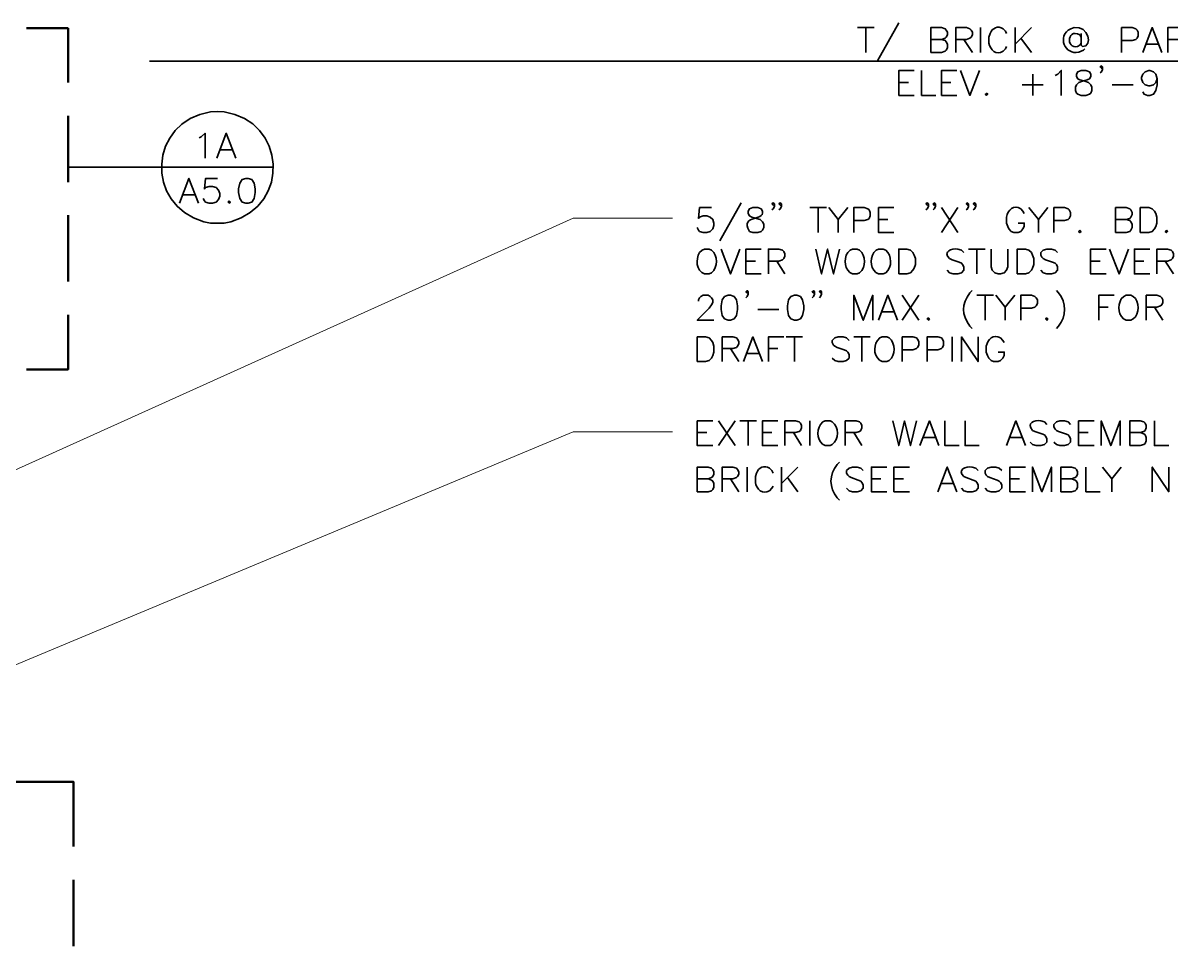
# Model space of a CAD drawing. Header units: inches. Extents: x 5 to 516, y -193 to 129.
# Drawn here: x 36.32 to 42.09, y -176.55 to -171.91 of the extents above; entities that cross this region are included whole.
import ezdxf

# ---------------------------------------------------------------- set-up
doc = ezdxf.new("R2010")
doc.units = ezdxf.units.IN
doc.header["$MEASUREMENT"] = 0
doc.layers.add('PDF7_Geometry', color=7, linetype='Continuous')

msp = doc.modelspace()

# ---------------------------------------------------------------- linework, layer by layer
at = {"layer": 'PDF7_Geometry', "lineweight": 50}
for points in [[(36.3346635, -171.9357829), (36.5435525, -171.9357829)], [(36.543553, -171.9357829), (36.543553, -172.2102274)], [(36.543553, -172.3768953), (36.543553, -172.7102287)], [(36.543553, -172.8768954), (36.543553, -173.2102287)], [(36.543553, -173.3768954), (36.543553, -173.6513399), (36.3346641, -173.6513399)], [(36.1535519, -175.7246716), (36.5702186, -175.7246716), (36.5702186, -176.0502272)], [(36.5702186, -176.2168942), (36.5702186, -176.5502276)]]:
    msp.add_lwpolyline(points, dxfattribs=at)
at = {"layer": 'PDF7_Geometry', "lineweight": 35}
for points in [[(40.5124412, -171.9335608), (40.5957745, -171.9335608)], [(40.554664, -171.9335608), (40.554664, -172.0580052)], [(40.7213307, -171.9102273), (40.6135529, -172.1002273)], [(40.8813309, -172.0580047), (40.8813309, -171.9335602), (40.9357754, -171.9335602), (40.9535532, -171.9391158), (40.9591087, -171.9457825), (40.9646643, -171.9568936), (40.9646643, -171.9691158), (40.9591087, -171.981338), (40.9535532, -171.9868936), (40.9357754, -171.9935602), (40.8813309, -171.9935602)], [(41.0068848, -172.0580047), (41.0068848, -171.9335602), (41.0602181, -171.9335602), (41.0779959, -171.9391158), (41.0846626, -171.9457825), (41.0902181, -171.9568936), (41.0902181, -171.9691158), (41.0846626, -171.981338), (41.0779959, -171.9868936), (41.0602181, -171.9935602), (41.0068848, -171.9935602)], [(41.131331, -171.9335608), (41.131331, -172.0580052)], [(41.2624413, -171.9635607), (41.2568857, -171.9513385), (41.2446635, -171.9391162)], [(41.304664, -171.9335608), (41.304664, -172.0580052)], [(41.3879974, -171.9335608), (41.304664, -172.0168941)], [(41.6024418, -171.9335607), (41.5846641, -171.9391162), (41.5724418, -171.9457829)], [(41.8402193, -172.0580047), (41.8402193, -171.9335602), (41.8935527, -171.9335602), (41.9113304, -171.9391158), (41.9179971, -171.9457825), (41.9235527, -171.9568936), (41.9235527, -171.9746713), (41.9179971, -171.9868936), (41.9113304, -171.9935602), (41.8935527, -171.9991158), (41.8402193, -171.9991158)], [(41.946885, -172.0580047), (41.9946628, -171.9335602), (42.0424406, -172.0580047)], [(42.0724412, -172.0580047), (42.0724412, -171.9335602), (42.1257745, -171.9335602), (42.1435523, -171.9391158), (42.1491078, -171.9457825), (42.1557745, -171.9568936), (42.1557745, -171.9691158), (42.1491078, -171.981338), (42.1435523, -171.9868936), (42.1257745, -171.9935602), (42.0724412, -171.9935602)], [(40.9357743, -171.9935606), (40.9535521, -171.9991162), (40.9591076, -172.0046717), (40.9646632, -172.0168939), (40.9646632, -172.0346717), (40.9591076, -172.0468939), (40.9535521, -172.0524495), (40.9357743, -172.058005), (40.8813299, -172.058005)], [(41.0479976, -171.9935606), (41.0902198, -172.058005)], [(41.1791079, -171.9635607), (41.1735524, -171.9813385), (41.1735524, -172.0113385)], [(41.3346639, -171.9868942), (41.3879973, -172.0580053)], [(41.6379974, -171.9813377), (41.6313307, -171.9691155)], [(41.6313307, -172.0224489), (41.6379974, -172.0113377)], [(41.6379974, -171.9635607), (41.6379974, -172.0224496), (41.643553, -172.0291162)], [(41.2446635, -172.0524496), (41.2568857, -172.0402274), (41.2624413, -172.0291162)], [(41.6379974, -172.0524496), (41.6491085, -172.046894), (41.6557752, -172.0402274)], [(41.9646632, -172.0168941), (42.0246632, -172.0168941)], [(36.953551, -172.1024496), (43.0124403, -172.1024496)], [(41.7446631, -172.1313396), (41.7391076, -172.1380062), (41.7324409, -172.1313396), (41.7391076, -172.125784), (41.7446631, -172.1313396), (41.7446631, -172.1435618), (41.7391076, -172.155784), (41.7324409, -172.1613396)], [(40.7979973, -172.2746727), (40.7213307, -172.2746727), (40.7213307, -172.1491172), (40.7979973, -172.1491172)], [(40.8346639, -172.1491166), (40.8346639, -172.2746722), (40.905775, -172.2746722)], [(41.012441, -172.2746727), (40.9357743, -172.2746727), (40.9357743, -172.1491172), (41.012441, -172.1491172)], [(41.0302183, -172.1491166), (41.0779961, -172.2746722), (41.1257739, -172.1491166)], [(41.3935516, -172.1668937), (41.3935516, -172.2746715)], [(41.5068848, -172.1735601), (41.5191071, -172.1668934), (41.5368848, -172.1491156), (41.5368848, -172.2746712)], [(42.0191077, -172.1913394), (42.0124411, -172.2091172), (42.0013299, -172.2213394), (41.9824411, -172.2268949), (41.9768855, -172.2268949), (41.9591077, -172.2213394), (41.9468855, -172.2091172), (41.9413299, -172.1913394), (41.9413299, -172.1846727), (41.9468855, -172.1668949), (41.9591077, -172.1557838), (41.9768855, -172.1491172), (41.9824411, -172.1491172), (42.0013299, -172.1557838), (42.0124411, -172.1668949), (42.0191077, -172.1913394), (42.0191077, -172.2213394), (42.0124411, -172.2502283), (42.0013299, -172.2680061), (41.9824411, -172.2746727), (41.9713299, -172.2746727), (41.9535522, -172.2680061), (41.9468855, -172.2568949)], [(40.7213307, -172.2091164), (40.7691084, -172.2091164)], [(40.9357743, -172.2091164), (40.982441, -172.2091164)], [(41.3402181, -172.2213393), (41.4468848, -172.2213393)], [(41.7924412, -172.2213393), (41.8991079, -172.2213393)], [(37.3279963, -172.3568937), (37.294663, -172.3546714), (37.2602185, -172.3568937)], [(37.2024411, -172.4880064), (37.2135522, -172.4824509), (37.2324411, -172.4646731), (37.2324411, -172.5891176)], [(37.2913287, -172.5891168), (37.3391064, -172.4646724), (37.3868842, -172.5891168)], [(37.309108, -172.5480063), (37.369108, -172.5480063)], [(36.543553, -172.6357839), (37.013553, -172.6357839)], [(37.5757751, -172.6357839), (37.0135528, -172.6357839)], [(37.1035529, -172.8157833), (37.1513306, -172.6913389), (37.1991084, -172.8157833)], [(37.294663, -172.6913394), (37.234663, -172.6913394), (37.2291074, -172.7446728), (37.234663, -172.7380061), (37.2524408, -172.7324505), (37.2702185, -172.7324505), (37.2879963, -172.7380061), (37.3002185, -172.7502283), (37.3068852, -172.7680061), (37.3068852, -172.7802283), (37.3002185, -172.7980061), (37.2879963, -172.8102283), (37.2702185, -172.8157839), (37.2524408, -172.8157839), (37.234663, -172.8102283), (37.2291074, -172.8035617), (37.2235519, -172.7924505)], [(37.1213299, -172.7746728), (37.1813299, -172.7746728)], [(39.9279979, -172.8146711), (39.8202201, -173.0046712)], [(40.0946646, -172.8202276), (40.0879979, -172.8268943), (40.0824423, -172.8202276), (40.0879979, -172.814672), (40.0946646, -172.8202276), (40.0946646, -172.8324498), (40.0879979, -172.844672), (40.0824423, -172.8502276)], [(40.1302187, -172.8202276), (40.1246631, -172.8268943), (40.1179965, -172.8202276), (40.1246631, -172.814672), (40.1302187, -172.8202276), (40.1302187, -172.8324498), (40.1246631, -172.844672), (40.1179965, -172.8502276)], [(40.8691081, -172.8202276), (40.8624414, -172.8268943), (40.8568859, -172.8202276), (40.8624414, -172.814672), (40.8691081, -172.8202276), (40.8691081, -172.8324498), (40.8624414, -172.844672), (40.8568859, -172.8502276)], [(40.9046645, -172.8202276), (40.8979978, -172.8268943), (40.8924422, -172.8202276), (40.8979978, -172.814672), (40.9046645, -172.8202276), (40.9046645, -172.8324498), (40.8979978, -172.844672), (40.8924422, -172.8502276)], [(41.0713311, -172.8202276), (41.0657756, -172.8268943), (41.0591089, -172.8202276), (41.0657756, -172.814672), (41.0713311, -172.8202276), (41.0713311, -172.8324498), (41.0657756, -172.844672), (41.0591089, -172.8502276)], [(41.1068852, -172.8202276), (41.1013297, -172.8268943), (41.094663, -172.8202276), (41.1013297, -172.814672), (41.1068852, -172.8202276), (41.1068852, -172.8324498), (41.1013297, -172.844672), (41.094663, -172.8502276)], [(39.7791083, -172.8380047), (39.7191083, -172.8380047), (39.7135527, -172.8924491), (39.7191083, -172.8857824), (39.736886, -172.8802269), (39.7546638, -172.8802269), (39.7724416, -172.8857824), (39.7846638, -172.8980047), (39.7902194, -172.9157824), (39.7902194, -172.9280047), (39.7846638, -172.9457824), (39.7724416, -172.9580047), (39.7546638, -172.9635602), (39.736886, -172.9635602), (39.7191083, -172.9580047), (39.7135527, -172.951338), (39.706886, -172.9391158)], [(40.0291077, -172.8446713), (40.01133, -172.8380047), (39.9868855, -172.8380047), (39.9691077, -172.8446713), (39.9635522, -172.8557824), (39.9635522, -172.8680047), (39.9691077, -172.8802269), (39.98133, -172.8857824), (40.0046633, -172.8924491), (40.0235522, -172.8980047), (40.0346633, -172.9102269), (40.04133, -172.921338), (40.04133, -172.9391158), (40.0346633, -172.951338), (40.0291077, -172.9580047), (40.01133, -172.9635602), (39.9868855, -172.9635602), (39.9691077, -172.9580047)], [(40.2735518, -172.8380047), (40.3568852, -172.8380047)], [(40.3146624, -172.8380047), (40.3146624, -172.9635602)], [(40.3679958, -172.8380047), (40.4157736, -172.8980047), (40.4157736, -172.9635602)], [(40.463552, -172.8380047), (40.4157743, -172.8980047)], [(40.493552, -172.9635608), (40.493552, -172.8380052), (40.5468853, -172.8380052), (40.5646631, -172.8446719), (40.5713297, -172.8502274), (40.5768853, -172.8624496), (40.5768853, -172.8802274), (40.5713297, -172.8924496), (40.5646631, -172.8980052), (40.5468853, -172.9035608), (40.493552, -172.9035608)], [(40.6957747, -172.9635608), (40.6191081, -172.9635608), (40.6191081, -172.8380052), (40.6957747, -172.8380052)], [(40.9346621, -172.8380047), (41.0179954, -172.9635602)], [(41.0179954, -172.8380047), (40.9346621, -172.9635602)], [(41.3513288, -172.8680046), (41.3446621, -172.8557823), (41.333551, -172.8446712)], [(41.3746623, -172.8380047), (41.4224401, -172.8980047), (41.4224401, -172.9635602)], [(41.4702185, -172.8380047), (41.4224407, -172.8980047)], [(41.5002184, -172.9635608), (41.5002184, -172.8380052), (41.5535518, -172.8380052), (41.5713295, -172.8446719), (41.5768851, -172.8502274), (41.5835518, -172.8624496), (41.5835518, -172.8802274), (41.5768851, -172.8924496), (41.5713295, -172.8980052), (41.5535518, -172.9035608), (41.5002184, -172.9035608)], [(41.8102194, -172.9635608), (41.8102194, -172.8380052), (41.8635527, -172.8380052), (41.8813305, -172.8446719), (41.8868861, -172.8502274), (41.8935527, -172.8624496), (41.8935527, -172.8735608), (41.8868861, -172.885783), (41.8813305, -172.8924496), (41.8635527, -172.8980052), (41.8102194, -172.8980052)], [(37.2268852, -172.909116), (37.2602185, -172.9157826), (37.294663, -172.9168937), (37.3279963, -172.9157826), (37.3613297, -172.909116)], [(40.6191081, -172.8980045), (40.6657747, -172.8980045)], [(41.2613288, -172.8857823), (41.2613288, -172.9157823), (41.2679955, -172.9335601), (41.273551, -172.9457824), (41.2857732, -172.9580046), (41.2979955, -172.9635601), (41.3213288, -172.9635601), (41.333551, -172.9580046), (41.3446621, -172.9457824), (41.3513288, -172.9335601), (41.3513288, -172.9157823), (41.3213288, -172.9157823)], [(41.8635517, -172.8980045), (41.8813295, -172.90356), (41.886885, -172.9102267), (41.8935517, -172.9213378), (41.8935517, -172.9391156), (41.886885, -172.9513378), (41.8813295, -172.9580045), (41.8635517, -172.96356), (41.8102184, -172.96356)], [(39.7791075, -173.0524497), (39.7668852, -173.0468941), (39.7435519, -173.0468941), (39.7313297, -173.0524497), (39.7191075, -173.0646719)], [(39.8268852, -173.0468941), (39.874663, -173.1713386), (39.9213297, -173.0468941)], [(40.0291069, -173.171338), (39.9513291, -173.171338), (39.9513291, -173.0468936), (40.0291069, -173.0468936)], [(40.0646624, -173.171338), (40.0646624, -173.0468936), (40.1179957, -173.0468936), (40.1357735, -173.0524491), (40.1424402, -173.0591158), (40.1479957, -173.0702269), (40.1479957, -173.0824491), (40.1424402, -173.0946713), (40.1357735, -173.1002269), (40.1179957, -173.1068936), (40.0646624, -173.1068936)], [(40.3024418, -173.0468941), (40.3324418, -173.1713386), (40.3624418, -173.0468941), (40.3924418, -173.1713386), (40.4224418, -173.0468941)], [(40.5235533, -173.0524497), (40.5113311, -173.0468941), (40.4879978, -173.0468941), (40.4757755, -173.0524497), (40.4635533, -173.0646719)], [(40.6546636, -173.0524497), (40.6424414, -173.0468941), (40.6191081, -173.0468941), (40.6068858, -173.0524497), (40.5946636, -173.0646719)], [(41.0468854, -173.0646712), (41.0357743, -173.0524489), (41.0179965, -173.0468934)], [(41.0713311, -173.0468941), (41.1546645, -173.0468941)], [(41.1124417, -173.0468941), (41.1124417, -173.1713386)], [(41.1846621, -173.0468941), (41.1846621, -173.135783), (41.1902177, -173.1535608), (41.2024399, -173.165783), (41.2202177, -173.1713386), (41.2324399, -173.1713386), (41.2502177, -173.165783), (41.2613288, -173.1535608), (41.2679955, -173.135783), (41.2679955, -173.0468941)], [(41.5179955, -173.0646712), (41.5057733, -173.0524489), (41.4879955, -173.0468934), (41.4646622, -173.0468934), (41.4468844, -173.0524489), (41.4346621, -173.0646712), (41.4346621, -173.0768934), (41.4402177, -173.0880045), (41.4468844, -173.0946712), (41.4579955, -173.1002267), (41.493551, -173.1124489), (41.5057733, -173.1180045), (41.5124399, -173.1246712), (41.5179955, -173.1357823), (41.5179955, -173.1535601), (41.5057733, -173.1657823), (41.4879955, -173.1713378), (41.4646622, -173.1713378), (41.4468844, -173.1657823), (41.4346621, -173.1535601)], [(41.7624411, -173.171338), (41.6846633, -173.171338), (41.6846633, -173.0468936), (41.7624411, -173.0468936)], [(41.7802184, -173.0468941), (41.8279961, -173.1713386), (41.8746628, -173.0468941)], [(41.9824412, -173.171338), (41.9046634, -173.171338), (41.9046634, -173.0468936), (41.9824412, -173.0468936)], [(42.0179967, -173.171338), (42.0179967, -173.0468936), (42.07133, -173.0468936), (42.0891078, -173.0524491), (42.0957744, -173.0591158), (42.10133, -173.0702269), (42.10133, -173.0824491), (42.0957744, -173.0946713), (42.0891078, -173.1002269), (42.07133, -173.1068936), (42.0179967, -173.1068936)], [(39.9513291, -173.1068939), (39.9991069, -173.1068939)], [(40.1068852, -173.1068939), (40.1479963, -173.1713384)], [(40.9757743, -173.0946712), (40.9879965, -173.1002267), (41.0235521, -173.1124489), (41.0357743, -173.1180045), (41.0413299, -173.1246712), (41.0468854, -173.1357823), (41.0468854, -173.1535601), (41.0357743, -173.1657823), (41.0179965, -173.1713378), (40.9935521, -173.1713378), (40.9757743, -173.1657823), (40.9635521, -173.1535601)], [(41.6846633, -173.1068939), (41.7324411, -173.1068939)], [(41.9046634, -173.1068939), (41.9524412, -173.1068939)], [(42.0602194, -173.1068939), (42.1013305, -173.1713384)], [(39.7435519, -173.1713386), (39.7668852, -173.1713386), (39.7791075, -173.165783)], [(40.4879978, -173.1713386), (40.5113311, -173.1713386), (40.5235533, -173.165783)], [(40.6191081, -173.1713386), (40.6424414, -173.1713386), (40.6546636, -173.165783)], [(39.713552, -173.309117), (39.713552, -173.3024503), (39.7191075, -173.2913392), (39.7257742, -173.2846725), (39.7368853, -173.279117), (39.7613298, -173.279117), (39.7724409, -173.2846725), (39.7791075, -173.2913392), (39.7846631, -173.3024503), (39.7846631, -173.3146725), (39.7791075, -173.3268948), (39.7668853, -173.3446725), (39.7068853, -173.4046725), (39.7902187, -173.4046725)], [(39.963552, -173.2613378), (39.9579964, -173.2668933), (39.9513298, -173.2613378), (39.9579964, -173.2557822), (39.963552, -173.2613378), (39.963552, -173.27356), (39.9579964, -173.2846711), (39.9513298, -173.2913378)], [(40.2968854, -173.2613378), (40.2913298, -173.2668933), (40.2846631, -173.2613378), (40.2913298, -173.2557822), (40.2968854, -173.2613378), (40.2968854, -173.27356), (40.2913298, -173.2846711), (40.2846631, -173.2913378)], [(40.3324417, -173.2613378), (40.3268862, -173.2668933), (40.3213306, -173.2613378), (40.3268862, -173.2557822), (40.3324417, -173.2613378), (40.3324417, -173.27356), (40.3268862, -173.2846711), (40.3213306, -173.2913378)], [(40.493552, -173.4046732), (40.493552, -173.2791176), (40.5413297, -173.4046732), (40.5891075, -173.2791176), (40.5891075, -173.4046732)], [(40.6191081, -173.4046732), (40.6657747, -173.2791176), (40.7135525, -173.4046732)], [(40.7379978, -173.2791171), (40.8213311, -173.4046726)], [(40.8213311, -173.2791171), (40.7379978, -173.4046726)], [(41.0891082, -173.2557836), (41.076886, -173.2668947)], [(41.1124417, -173.2791171), (41.195775, -173.2791171)], [(41.1546645, -173.2791171), (41.1546645, -173.4046726)], [(41.2079956, -173.2791171), (41.2557734, -173.3391171), (41.2557734, -173.4046726)], [(41.3035518, -173.2791171), (41.2557741, -173.3391171)], [(41.3335518, -173.4046732), (41.3335518, -173.2791176), (41.3868851, -173.2791176), (41.4046629, -173.2846732), (41.4102184, -173.2913398), (41.4168851, -173.3024509), (41.4168851, -173.3202287), (41.4102184, -173.3324509), (41.4046629, -173.3391176), (41.3868851, -173.3446732), (41.3335518, -173.3446732)], [(41.5124413, -173.2557836), (41.5235524, -173.2668947)], [(41.725775, -173.4046732), (41.725775, -173.2791176), (41.8035528, -173.2791176)], [(41.8991073, -173.2846726), (41.886885, -173.2791171), (41.8635517, -173.2791171), (41.8513295, -173.2846726), (41.8391073, -173.2968948)], [(41.9646632, -173.4046732), (41.9646632, -173.2791176), (42.0179966, -173.2791176), (42.0357743, -173.2846732), (42.042441, -173.2913398), (42.0479966, -173.3024509), (42.0479966, -173.3146732), (42.042441, -173.3268954), (42.0357743, -173.3324509), (42.0179966, -173.3391176), (41.9646632, -173.3391176)], [(41.725775, -173.3391169), (41.7735528, -173.3391169)], [(42.0057749, -173.3391169), (42.0479972, -173.4046725)], [(40.0113312, -173.3502276), (40.1179979, -173.3502276)], [(40.6368851, -173.3624504), (40.695774, -173.3624504)], [(41.076886, -173.4335613), (41.0891082, -173.4457836)], [(41.5235524, -173.4335613), (41.5124413, -173.4457836)], [(41.8635517, -173.4046726), (41.886885, -173.4046726), (41.8991073, -173.398006)], [(39.8324417, -173.6124504), (39.8324417, -173.488006), (39.885775, -173.488006), (39.9035528, -173.4935615), (39.9102195, -173.4991171), (39.915775, -173.5113393), (39.915775, -173.5235615), (39.9102195, -173.5346726), (39.9035528, -173.5413393), (39.885775, -173.5468949), (39.8324417, -173.5468949)], [(39.9391086, -173.6124504), (39.9868863, -173.488006), (40.0346641, -173.6124504)], [(40.0646624, -173.6124504), (40.0646624, -173.488006), (40.1424402, -173.488006)], [(40.1535522, -173.4880065), (40.2368855, -173.4880065)], [(40.195775, -173.4880065), (40.195775, -173.612451)], [(40.4702184, -173.5057836), (40.4579962, -173.4935613), (40.4402184, -173.4880058), (40.415774, -173.4880058), (40.3979962, -173.4935613), (40.385774, -173.5057836), (40.385774, -173.5168947), (40.3924407, -173.5291169), (40.3979962, -173.5346725), (40.4102184, -173.5413391), (40.445774, -173.5535614), (40.4579962, -173.5591169), (40.4635518, -173.5646725), (40.4702184, -173.5768947), (40.4702184, -173.5946725), (40.4579962, -173.6068947), (40.4402184, -173.6124502), (40.415774, -173.6124502), (40.3979962, -173.6068947), (40.385774, -173.5946725)], [(40.493552, -173.4880065), (40.5768853, -173.4880065)], [(40.5346625, -173.4880065), (40.5346625, -173.612451)], [(40.6724407, -173.4935621), (40.6602185, -173.4880065), (40.6368851, -173.4880065), (40.6246629, -173.4935621), (40.6124407, -173.5057843)], [(40.7379978, -173.6124504), (40.7379978, -173.488006), (40.7913311, -173.488006), (40.8091089, -173.4935615), (40.8146644, -173.4991171), (40.8213311, -173.5113393), (40.8213311, -173.5291171), (40.8146644, -173.5413393), (40.8091089, -173.5468949), (40.7913311, -173.5535615), (40.7379978, -173.5535615)], [(40.8624417, -173.6124504), (40.8624417, -173.488006), (40.9168861, -173.488006), (40.9346639, -173.4935615), (40.9402195, -173.4991171), (40.945775, -173.5113393), (40.945775, -173.5291171), (40.9402195, -173.5413393), (40.9346639, -173.5468949), (40.9168861, -173.5535615), (40.8624417, -173.5535615)], [(40.9879978, -173.4880065), (40.9879978, -173.612451)], [(41.0357748, -173.6124504), (41.0357748, -173.488006), (41.1191081, -173.6124504), (41.1191081, -173.488006)], [(41.2502184, -173.5168942), (41.2435517, -173.5057831), (41.2324406, -173.4935609)], [(39.8746622, -173.5468941), (39.9157733, -173.6124497)], [(40.0646624, -173.5468941), (40.1124402, -173.5468941)], [(41.1602184, -173.534672), (41.1602184, -173.564672), (41.1668851, -173.5824498), (41.1724406, -173.594672), (41.1846629, -173.6068942), (41.195774, -173.6124498), (41.2202184, -173.6124498), (41.2324406, -173.6068942), (41.2435517, -173.594672), (41.2502184, -173.5824498), (41.2502184, -173.564672), (41.2202184, -173.564672)], [(39.9579955, -173.5713399), (40.0168844, -173.5713399)], [(40.6368851, -173.612451), (40.6602185, -173.612451), (40.6724407, -173.6068954)], [(39.7846634, -174.0346713), (39.7068856, -174.0346713), (39.7068856, -173.9102269), (39.7846634, -173.9102269)], [(39.8146624, -173.9102274), (39.8979957, -174.0346719)], [(39.8979957, -173.9102274), (39.8146624, -174.0346719)], [(39.9213292, -173.9102274), (40.0046626, -173.9102274)], [(39.963552, -173.9102274), (39.963552, -174.0346719)], [(40.1124403, -174.0346713), (40.0346625, -174.0346713), (40.0346625, -173.9102269), (40.1124403, -173.9102269)], [(40.1479957, -174.0346713), (40.1479957, -173.9102269), (40.2013291, -173.9102269), (40.2191069, -173.9157824), (40.2257735, -173.9224491), (40.2313291, -173.9335602), (40.2313291, -173.9457824), (40.2257735, -173.9580047), (40.2191069, -173.9635602), (40.2013291, -173.9691158), (40.1479957, -173.9691158)], [(40.2735518, -173.9102274), (40.2735518, -174.0346719)], [(40.3857744, -173.915783), (40.3746632, -173.9102274), (40.3502188, -173.9102274), (40.3391077, -173.915783), (40.3268855, -173.9280052)], [(40.4513292, -174.0346713), (40.4513292, -173.9102269), (40.5057736, -173.9102269), (40.5235514, -173.9157824), (40.529107, -173.9224491), (40.5346625, -173.9335602), (40.5346625, -173.9457824), (40.529107, -173.9580047), (40.5235514, -173.9635602), (40.5057736, -173.9691158), (40.4513292, -173.9691158)], [(40.6902185, -173.9102274), (40.7202186, -174.0346719), (40.7491074, -173.9102274), (40.7791074, -174.0346719), (40.8091074, -173.9102274)], [(40.8268853, -174.0346713), (40.8746631, -173.9102269), (40.9224409, -174.0346713)], [(40.9524414, -173.9102274), (40.9524414, -174.0346719), (41.0235525, -174.0346719)], [(41.0535518, -173.9102274), (41.0535518, -174.0346719), (41.1246629, -174.0346719)], [(41.2613313, -174.0346713), (41.3091091, -173.9102269), (41.3568869, -174.0346713)], [(41.4646643, -173.9280045), (41.4524421, -173.9157822), (41.4346643, -173.9102267)], [(41.5835518, -173.9280045), (41.5713295, -173.9157822), (41.5535518, -173.9102267), (41.5302184, -173.9102267), (41.5124407, -173.9157822), (41.5002184, -173.9280045), (41.5002184, -173.9402267), (41.505774, -173.9513378), (41.5124407, -173.9580045), (41.5235518, -173.96356), (41.5591073, -173.9757823), (41.5713295, -173.9813378), (41.5768851, -173.9880045), (41.5835518, -173.9991156), (41.5835518, -174.0168934), (41.5713295, -174.0291156), (41.5535518, -174.0346711), (41.5302184, -174.0346711), (41.5124407, -174.0291156), (41.5002184, -174.0168934)], [(41.7024413, -174.0346713), (41.6246635, -174.0346713), (41.6246635, -173.9102269), (41.7024413, -173.9102269)], [(41.7379967, -174.0346713), (41.7379967, -173.9102269), (41.7857745, -174.0346713), (41.8335523, -173.9102269), (41.8335523, -174.0346713)], [(41.8813299, -174.0346713), (41.8813299, -173.9102269), (41.9346632, -173.9102269), (41.952441, -173.9157824), (41.9591077, -173.9224491), (41.9646632, -173.9335602), (41.9646632, -173.9457824), (41.9591077, -173.9580047), (41.952441, -173.9635602), (41.9346632, -173.9691158), (41.8813299, -173.9691158)], [(42.0057749, -173.9102274), (42.0057749, -174.0346719), (42.0779972, -174.0346719)], [(39.7068856, -173.9691173), (39.7546634, -173.9691173)], [(40.0346625, -173.9691173), (40.0824403, -173.9691173)], [(40.1902185, -173.9691173), (40.2313296, -174.0346729)], [(40.493552, -173.9691173), (40.5346631, -174.0346729)], [(41.3924421, -173.9580045), (41.4046643, -173.96356), (41.4402199, -173.9757823), (41.4524421, -173.9813378), (41.4579977, -173.9880045), (41.4646643, -173.9991156), (41.4646643, -174.0168934), (41.4524421, -174.0291156), (41.4346643, -174.0346711), (41.4102199, -174.0346711), (41.3924421, -174.0291156), (41.381331, -174.0168934)], [(41.6246635, -173.9691173), (41.6724413, -173.9691173)], [(41.9346633, -173.9691173), (41.9524411, -173.975784), (41.9591078, -173.9813395), (41.9646633, -173.9935617), (41.9646633, -174.0113395), (41.9591078, -174.0235618), (41.9524411, -174.0291173), (41.9346633, -174.0346729), (41.88133, -174.0346729)], [(40.3502188, -174.0346719), (40.3746632, -174.0346719), (40.3857744, -174.0291163)], [(40.8446646, -173.9935608), (40.9046646, -173.9935608)], [(41.2791084, -173.9935608), (41.3391084, -173.9935608)], [(39.7068856, -174.2668943), (39.7068856, -174.1424498), (39.76133, -174.1424498), (39.7791078, -174.1480054), (39.7846634, -174.1546721), (39.7902189, -174.1657832), (39.7902189, -174.1780054), (39.7846634, -174.1902276), (39.7791078, -174.1957832), (39.76133, -174.2013387), (39.7068856, -174.2013387)], [(39.8324417, -174.2668943), (39.8324417, -174.1424498), (39.885775, -174.1424498), (39.9035528, -174.1480054), (39.9102195, -174.1546721), (39.915775, -174.1657832), (39.915775, -174.1780054), (39.9102195, -174.1902276), (39.9035528, -174.1957832), (39.885775, -174.2013387), (39.8324417, -174.2013387)], [(39.9579955, -174.1424504), (39.9579955, -174.2668948)], [(40.1302187, -174.1424504), (40.1302187, -174.2668948)], [(40.213552, -174.1424504), (40.1302187, -174.2257837)], [(40.5413289, -174.1602274), (40.5291067, -174.1480052), (40.5113289, -174.1424497), (40.4879956, -174.1424497), (40.4702178, -174.1480052), (40.4579956, -174.1602274), (40.4579956, -174.1724497), (40.4635511, -174.1835608), (40.4702178, -174.1902274), (40.4813289, -174.195783), (40.5168845, -174.2080052), (40.5291067, -174.2135608), (40.5346623, -174.2202274), (40.5413289, -174.2313386), (40.5413289, -174.2491163), (40.5291067, -174.2613386), (40.5113289, -174.2668941), (40.4879956, -174.2668941), (40.4702178, -174.2613386), (40.4579956, -174.2491163)], [(40.6602195, -174.2668943), (40.5824418, -174.2668943), (40.5824418, -174.1424498), (40.6602195, -174.1424498)], [(40.7735528, -174.2668943), (40.695775, -174.2668943), (40.695775, -174.1424498), (40.7735528, -174.1424498)], [(40.9168851, -174.2668943), (40.9635517, -174.1424498), (41.0113295, -174.2668943)], [(41.1191081, -174.1602274), (41.1068859, -174.1480052), (41.0891081, -174.1424497)], [(41.2379978, -174.1602274), (41.2257756, -174.1480052), (41.2079978, -174.1424497), (41.1846645, -174.1424497), (41.1668867, -174.1480052), (41.1546645, -174.1602274), (41.1546645, -174.1724497), (41.16022, -174.1835608), (41.1668867, -174.1902274), (41.1779978, -174.195783), (41.2146645, -174.2080052), (41.2257756, -174.2135608), (41.2324423, -174.2202274), (41.2379978, -174.2313386), (41.2379978, -174.2491163), (41.2257756, -174.2613386), (41.2079978, -174.2668941), (41.1846645, -174.2668941), (41.1668867, -174.2613386), (41.1546645, -174.2491163)], [(41.3568862, -174.2668943), (41.2791084, -174.2668943), (41.2791084, -174.1424498), (41.3568862, -174.1424498)], [(41.3924416, -174.2668943), (41.3924416, -174.1424498), (41.4402194, -174.2668943), (41.4879972, -174.1424498), (41.4879972, -174.2668943)], [(41.5357748, -174.2668943), (41.5357748, -174.1424498), (41.5891081, -174.1424498), (41.6068859, -174.1480054), (41.6135526, -174.1546721), (41.6191081, -174.1657832), (41.6191081, -174.1780054), (41.6135526, -174.1902276), (41.6068859, -174.1957832), (41.5891081, -174.2013387), (41.5357748, -174.2013387)], [(41.6613298, -174.1424504), (41.6613298, -174.2668948), (41.7324409, -174.2668948)], [(41.7446631, -174.1424504), (41.7913298, -174.2013393), (41.7913298, -174.2668948)], [(41.8391083, -174.1424504), (41.7913305, -174.2013393)], [(41.9946631, -174.2668943), (41.9946631, -174.1424498), (42.0779965, -174.2668943), (42.0779965, -174.1424498)], [(39.7613312, -174.201338), (39.779109, -174.2080047), (39.7846645, -174.2135602), (39.7902201, -174.2257825), (39.7902201, -174.2435602), (39.7846645, -174.2557825), (39.779109, -174.261338), (39.7613312, -174.2668936), (39.7068868, -174.2668936)], [(39.8746622, -174.201338), (39.9157733, -174.2668936)], [(40.0046626, -174.1724503), (39.999107, -174.1902281), (39.999107, -174.2202281)], [(40.0879959, -174.1724503), (40.0824404, -174.1602281), (40.0702181, -174.1480058)], [(40.1602186, -174.1957838), (40.2135519, -174.2668949)], [(40.5824418, -174.201338), (40.6302195, -174.201338)], [(40.695775, -174.201338), (40.7435528, -174.201338)], [(41.0468859, -174.1902274), (41.0591081, -174.195783), (41.0946637, -174.2080052), (41.1068859, -174.2135608), (41.1124414, -174.2202274), (41.1191081, -174.2313386), (41.1191081, -174.2491163), (41.1068859, -174.2613386), (41.0891081, -174.2668941), (41.0657748, -174.2668941), (41.0468859, -174.2613386), (41.0357748, -174.2491163)], [(41.2791084, -174.201338), (41.3268862, -174.201338)], [(41.5891082, -174.201338), (41.606886, -174.2080047), (41.6135527, -174.2135602), (41.6191082, -174.2257825), (41.6191082, -174.2435602), (41.6135527, -174.2557825), (41.606886, -174.261338), (41.5891082, -174.2668936), (41.5357749, -174.2668936)], [(40.0702181, -174.2613392), (40.0824404, -174.249117), (40.0879959, -174.2380059)], [(40.9346621, -174.2257837), (40.993551, -174.2257837)]]:
    msp.add_lwpolyline(points, dxfattribs=at)
for points in [[(41.6379974, -172.1491166), (41.6202196, -172.1557833), (41.613553, -172.1668944), (41.613553, -172.1791166), (41.6202196, -172.1913388), (41.6313307, -172.1968944), (41.6557752, -172.20245), (41.673553, -172.2091166), (41.6857752, -172.2213388), (41.6913307, -172.23245), (41.6913307, -172.2502277), (41.6857752, -172.26245), (41.6791085, -172.2680055), (41.6613307, -172.2746722), (41.6379974, -172.2746722), (41.6202196, -172.2680055), (41.613553, -172.26245), (41.6079974, -172.2502277), (41.6079974, -172.23245), (41.613553, -172.2213388), (41.6257752, -172.2091166), (41.643553, -172.20245), (41.6679974, -172.1968944), (41.6791085, -172.1913388), (41.6857752, -172.1791166), (41.6857752, -172.1668944), (41.6791085, -172.1557833), (41.6613307, -172.1491166)], [(41.1613309, -172.2624499), (41.1557753, -172.2680054), (41.1613309, -172.2746721), (41.1679975, -172.2680054)], [(37.4368862, -172.6913394), (37.4191084, -172.696895), (37.4079973, -172.7146728), (37.4013307, -172.7446728), (37.4013307, -172.7624505), (37.4079973, -172.7924505), (37.4191084, -172.8102283), (37.4368862, -172.8157839), (37.4491084, -172.8157839), (37.4668862, -172.8102283), (37.4791084, -172.7924505), (37.484664, -172.7624505), (37.484664, -172.7446728), (37.4791084, -172.7146728), (37.4668862, -172.696895), (37.4491084, -172.6913394)], [(37.3535529, -172.8035605), (37.3479973, -172.8102271), (37.3535529, -172.8157827), (37.3602195, -172.8102271)], [(41.9346633, -172.9635608), (41.9346633, -172.8380052), (41.9768855, -172.8380052), (41.9946633, -172.8446719), (42.0057744, -172.855783), (42.0124411, -172.8680052), (42.0179967, -172.885783), (42.0179967, -172.915783), (42.0124411, -172.9335608), (42.0057744, -172.945783), (41.9946633, -172.9580052), (41.9768855, -172.9635608)], [(41.6313299, -172.9513379), (41.6246632, -172.9580046), (41.6313299, -172.9635601), (41.6368854, -172.9580046)], [(42.0657748, -172.9513379), (42.0602192, -172.9580046), (42.0657748, -172.9635601), (42.0713303, -172.9580046)], [(40.7202185, -173.171338), (40.7202185, -173.0468936), (40.7613296, -173.0468936), (40.7791074, -173.0524491), (40.7913296, -173.0646713), (40.7968851, -173.0768936), (40.8035518, -173.0946713), (40.8035518, -173.1246713), (40.7968851, -173.1424491), (40.7913296, -173.1535602), (40.7791074, -173.1657825), (40.7613296, -173.171338)], [(41.3157747, -173.171338), (41.3157747, -173.0468936), (41.3568858, -173.0468936), (41.3746636, -173.0524491), (41.3868858, -173.0646713), (41.3924414, -173.0768936), (41.399108, -173.0946713), (41.399108, -173.1246713), (41.3924414, -173.1424491), (41.3868858, -173.1535602), (41.3746636, -173.1657825), (41.3568858, -173.171338)], [(39.8624416, -173.2791171), (39.8446638, -173.2846726), (39.8324416, -173.3024504), (39.8268861, -173.3324504), (39.8268861, -173.3502282), (39.8324416, -173.3802282), (39.8446638, -173.398006), (39.8624416, -173.4046726), (39.8746638, -173.4046726), (39.8924416, -173.398006), (39.9035527, -173.3802282), (39.9102194, -173.3502282), (39.9102194, -173.3324504), (39.9035527, -173.3024504), (39.8924416, -173.2846726), (39.8746638, -173.2791171)], [(40.195775, -173.2791171), (40.1779972, -173.2846726), (40.165775, -173.3024504), (40.1602194, -173.3324504), (40.1602194, -173.3502282), (40.165775, -173.3802282), (40.1779972, -173.398006), (40.195775, -173.4046726), (40.2079972, -173.4046726), (40.225775, -173.398006), (40.2368861, -173.3802282), (40.2435528, -173.3502282), (40.2435528, -173.3324504), (40.2368861, -173.3024504), (40.225775, -173.2846726), (40.2079972, -173.2791171)], [(40.8691081, -173.3924503), (40.8624414, -173.3980059), (40.8691081, -173.4046725), (40.8746636, -173.3980059)], [(41.4646643, -173.3924503), (41.4579977, -173.3980059), (41.4646643, -173.4046725), (41.4702199, -173.3980059)], [(39.7068856, -173.6124504), (39.7068856, -173.488006), (39.7491078, -173.488006), (39.7668856, -173.4935615), (39.7791078, -173.5057838), (39.7846634, -173.5168949), (39.7902189, -173.5346726), (39.7902189, -173.5646726), (39.7846634, -173.5824504), (39.7791078, -173.5946726), (39.7668856, -173.6068949), (39.7491078, -173.6124504)]]:
    msp.add_lwpolyline(points, close=True, dxfattribs=at)
at = {"layer": 'PDF7_Geometry', "lineweight": 15}
for points in [[(35.0013301, -174.7335601), (39.0824416, -172.8913377), (39.5824417, -172.8913377)], [(36.2557745, -175.1468947), (39.0824413, -173.9646724), (39.5824414, -173.9646724)]]:
    msp.add_lwpolyline(points, dxfattribs=at)
at = {"layer": 'PDF7_Geometry', "lineweight": 35}
msp.add_lwpolyline([(40.4224415, -174.1180047), (40.4102192, -174.1302269, 0.369416811), (40.4102192, -174.2968936), (40.4224415, -174.3091158)], format="xyb", dxfattribs=at)
for points in [[(41.2446635, -171.9391162), (41.2171079, -171.9227644), (41.1904968, -171.9349681), (41.1791079, -171.9635607)], [(41.5724418, -171.9457829), (41.5140344, -171.9938385), (41.5678122, -172.0829681), (41.6379974, -172.0524496)], [(41.6313307, -171.9691155), (41.5588492, -171.9328192), (41.562627, -172.0607452), (41.6313307, -172.0224489)], [(41.643553, -172.0291162), (41.7006641, -172.0285792), (41.6726641, -171.9216903), (41.6024418, -171.9335607)], [(41.1735524, -172.0113385), (41.1803487, -172.0460977), (41.2082746, -172.0735792), (41.2446635, -172.0524496)], [(37.2602185, -172.3568937), (36.9507185, -172.4039863), (36.9253852, -172.8255974), (37.2268852, -172.909116)], [(37.3613297, -172.909116), (37.6640334, -172.826653), (37.6384963, -172.4030233), (37.3279963, -172.3568937)], [(39.9691077, -172.9580047), (39.9132559, -172.867338), (40.0695337, -172.9137639), (40.0291077, -172.8446713)], [(41.333551, -172.8446712), (41.2997918, -172.8205972), (41.2682732, -172.8511527), (41.2613288, -172.8857823)], [(41.0179965, -173.0468934), (40.9858484, -173.0418749), (40.9395336, -173.0579675), (40.9757743, -173.0946712)], [(39.7191075, -173.0646719), (39.6968852, -173.0981904), (39.7016445, -173.1563571), (39.7435519, -173.1713386)], [(39.7791075, -173.165783), (39.8127001, -173.1375608), (39.8114223, -173.0805052), (39.7791075, -173.0524497)], [(40.4635533, -173.0646719), (40.4413311, -173.0981904), (40.4460903, -173.1563571), (40.4879978, -173.1713386)], [(40.5235533, -173.165783), (40.5571459, -173.1375608), (40.5558681, -173.0805052), (40.5235533, -173.0524497)], [(40.5946636, -173.0646719), (40.5724414, -173.0981904), (40.5772007, -173.1563571), (40.6191081, -173.1713386)], [(40.6546636, -173.165783), (40.6882562, -173.1375608), (40.6869784, -173.0804867), (40.6546636, -173.0524497)], [(41.076886, -173.2668947), (41.0362563, -173.3241539), (41.035423, -173.3765058), (41.076886, -173.4335613)], [(41.5235524, -173.2668947), (41.5641635, -173.3143947), (41.5649043, -173.3862465), (41.5235524, -173.4335613)], [(41.8391073, -173.2968948), (41.8186998, -173.3310615), (41.8220147, -173.3881356), (41.8635517, -173.4046726)], [(41.8991073, -173.398006), (41.9321628, -173.3746356), (41.9312554, -173.3081541), (41.8991073, -173.2846726)], [(40.6124407, -173.5057843), (40.5894222, -173.5385806), (40.5959036, -173.5975991), (40.6368851, -173.612451)], [(40.6724407, -173.6068954), (40.7047555, -173.5788584), (40.7060333, -173.5217843), (40.6724407, -173.4935621)], [(41.2324406, -173.4935609), (41.1948851, -173.4723202), (41.1689221, -173.4995053), (41.1602184, -173.534672)], [(40.3857744, -174.0291163), (40.4208114, -174.0040052), (40.4194225, -173.9405793), (40.3857744, -173.915783)], [(41.4346643, -173.9102267), (41.4010902, -173.9048193), (41.3592754, -173.9216711), (41.3924421, -173.9580045)], [(40.3268855, -173.9280052), (40.3035151, -173.96432), (40.3112373, -174.0189496), (40.3502188, -174.0346719)], [(40.0702181, -174.1480058), (40.0439774, -174.1302836), (40.0151811, -174.1458577), (40.0046626, -174.1724503)], [(41.0891081, -174.1424497), (41.0552192, -174.1375052), (41.0137933, -174.1536348), (41.0468859, -174.1902274)], [(39.999107, -174.2202281), (40.0044404, -174.2533392), (40.0363848, -174.2835799), (40.0702181, -174.2613392)]]:
    msp.add_open_spline(points, degree=3, dxfattribs=at)

doc.saveas('drawing.dxf')
